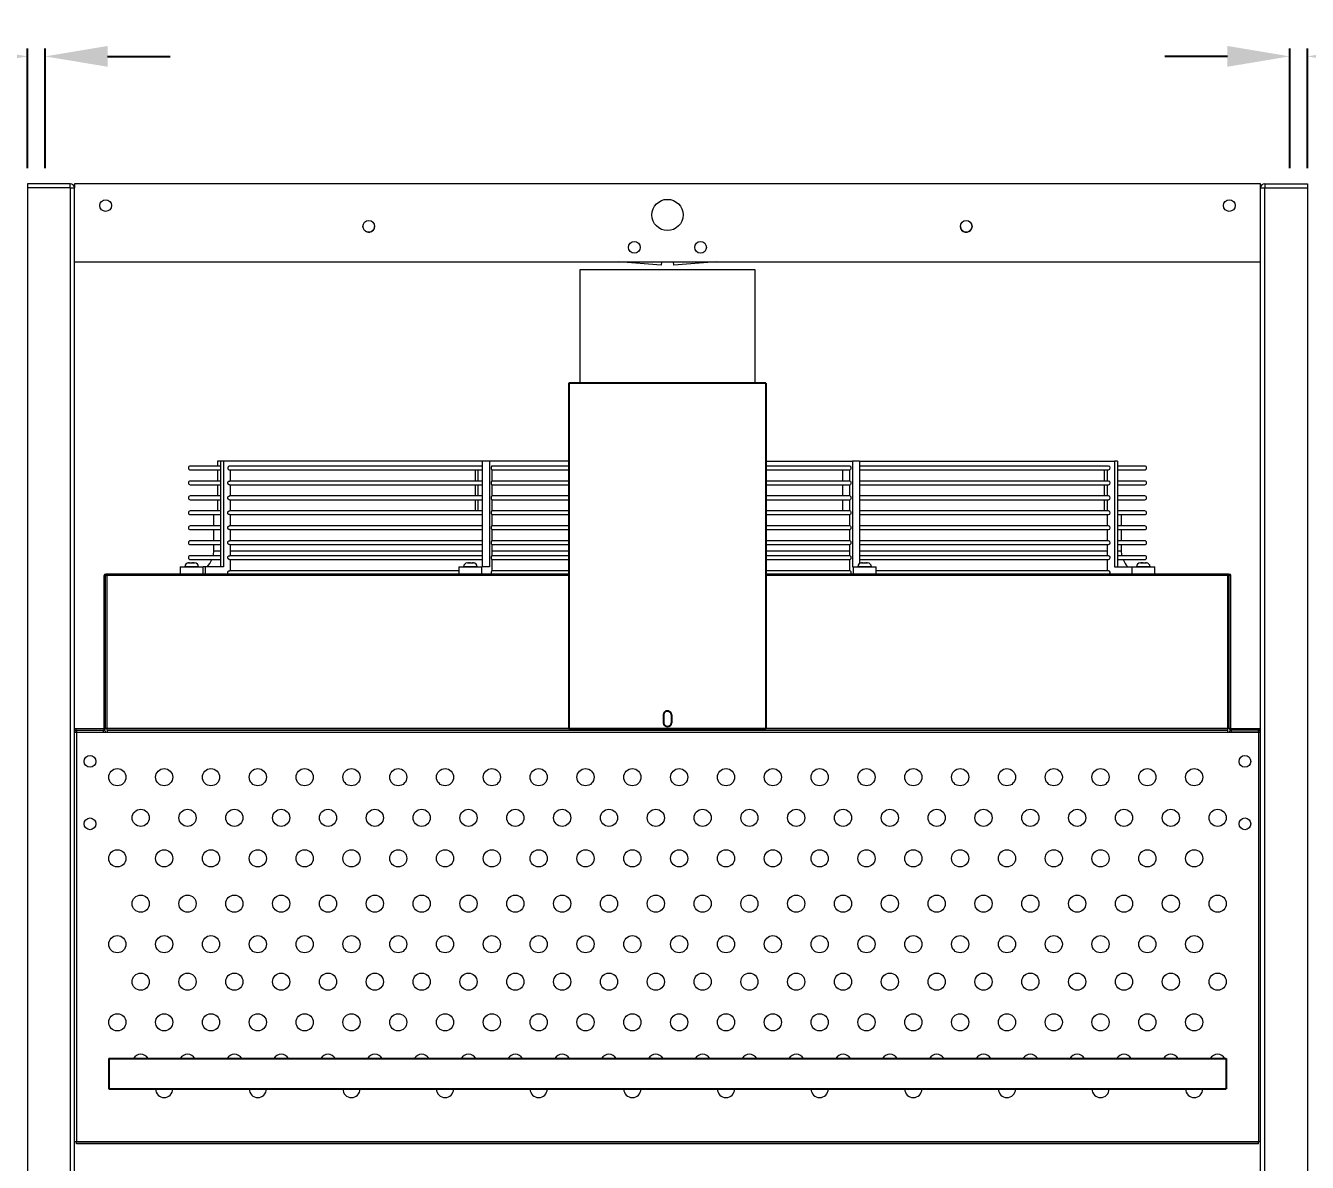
# Model space of a CAD drawing. Extents: x 6 to 271, y -23 to 146.
# Drawn here: x 45.02 to 86.09, y 55.48 to 91.89 of the extents above; entities that cross this region are included whole.
import ezdxf

# ---------------------------------------------------------------- set-up
doc = ezdxf.new("R2010")
doc.units = 0
doc.header["$MEASUREMENT"] = 0
doc.layers.get('0').update_dxf_attribs({"linetype": 'CONTINUOUS'})
doc.layers.get('Defpoints').update_dxf_attribs({"linetype": 'CONTINUOUS'})
doc.dimstyles.get("Standard").update_dxf_attribs({"dimtxt": 1.5, "dimasz": 2, "dimexe": 0.25, "dimexo": 0.5, "dimgap": 0.75, "dimtad": 0, "dimtih": 1, "dimtoh": 1, "dimdec": 4, "dimzin": 0, "dimdsep": 46, "dimlunit": 5, "dimtxsty": 'STANDARD', "dimcen": 0.125, "dimclrd": 1, "dimclre": 1, "dimclrt": 1, "dimadec": 0, "dimazin": 0, "dimtfac": 1, "dimtdec": 4, "dimtofl": 0, "dimtmove": 0, "dimatfit": 3, "dimfxl": 1, "dimfrac": 2, "dimtolj": 1, "dimtzin": 0, "dimarcsym": 0})

# ---------------------------------------------------------------- blocks, each defined once
blk = doc.blocks.new('099front')
at = {"color": 0, "ltscale": 7}
for p, q in [((59.351, 106.851), (53.039, 106.851)), ((53.039, 106.851), (53.039, 95.789)), ((59.351, 106.851), (59.351, 95.789)), ((56.07, 96.226), (56.07, 95.976)), ((56.32, 96.226), (56.32, 95.976)), ((53.039, 95.789), (59.351, 95.789))]:
    blk.add_line(p, q, dxfattribs=at)
for centre, start, end in [((56.195, 96.226), 0, 180), ((56.195, 95.976), 180, 0)]:
    blk.add_arc(centre, 0.125, start, end, dxfattribs=at)
blk = doc.blocks.new('*D24')
at = {"color": 7, "lineweight": -2}
for p, q in [((43.087, 90.903), (41.087, 90.903)), ((45.087, 87.325), (45.087, 91.153)), ((45.65, 87.325), (45.65, 91.153)), ((47.65, 90.903), (49.65, 90.903))]:
    blk.add_line(p, q, dxfattribs=at)
at = {"color": 7}
for points in [[(43.087, 91.237), (43.087, 90.57), (45.087, 90.903)], [(47.65, 91.237), (47.65, 90.57), (45.65, 90.903)]]:
    blk.add_solid(points, dxfattribs=at)
at = {"layer": 'Defpoints', "color": 0}
for p in [(45.087, 90.903), (45.087, 86.825), (45.65, 86.825)]:
    blk.add_point(p, dxfattribs=at)
at = {"color": 7, "insert": (37.337, 90.903), "char_height": 1.5, "attachment_point": 5}
blk.add_mtext('\\A1;9/16"', dxfattribs=at)
blk = doc.blocks.new('*D25')
at = {"color": 7, "lineweight": -2}
for p, q in [((83.525, 90.903), (81.525, 90.903)), ((85.525, 87.325), (85.525, 91.153)), ((86.087, 87.325), (86.087, 91.153)), ((88.087, 90.903), (90.087, 90.903))]:
    blk.add_line(p, q, dxfattribs=at)
at = {"color": 7}
for points in [[(83.525, 91.237), (83.525, 90.57), (85.525, 90.903)], [(88.087, 91.237), (88.087, 90.57), (86.087, 90.903)]]:
    blk.add_solid(points, dxfattribs=at)
at = {"layer": 'Defpoints', "color": 0}
for p in [(85.525, 90.903), (85.525, 86.825), (86.087, 86.825)]:
    blk.add_point(p, dxfattribs=at)
at = {"color": 7, "insert": (93.837, 90.903), "char_height": 1.5, "attachment_point": 5}
blk.add_mtext('\\A1;9/16"', dxfattribs=at)

msp = doc.modelspace()

# ---------------------------------------------------------------- linework, layer by layer
at = {"color": 0, "linetype": 'Continuous', "lineweight": 15}
for p, q in [((45.08746, 86.82463), (45.08746, 86.69013)), ((46.45195, 86.82463), (45.08746, 86.82463)), ((46.45195, 86.69013), (45.08746, 86.69013)), ((45.08746, 86.68913), (45.08746, 49.02263)), ((46.45195, 86.68913), (45.08746, 86.68913)), ((46.45195, 86.69013), (46.45195, 86.82463)), ((46.45195, 86.68913), (46.58745, 86.68913)), ((46.45195, 86.68913), (46.45195, 52.32925)), ((84.58745, 86.82463), (46.58745, 86.82463)), ((46.58745, 86.82463), (46.58745, 86.68913)), ((46.58745, 52.19378), (46.58745, 86.68913)), ((84.58745, 86.68913), (84.58745, 86.82463)), ((84.58745, 52.19378), (84.58745, 86.68913)), ((84.58745, 86.68913), (84.72295, 86.68913)), ((84.72295, 86.82463), (84.72295, 86.69013)), ((84.72295, 86.82463), (86.08745, 86.82463)), ((84.72295, 86.69013), (86.08745, 86.69013)), ((84.72295, 86.68913), (86.08745, 86.68913)), ((84.72295, 52.32925), (84.72295, 86.68913)), ((86.08745, 86.82463), (86.08745, 86.69013)), ((86.08745, 86.68913), (86.08745, 49.02263)), ((46.58745, 84.32463), (84.58745, 84.32463)), ((65.38406, 84.21779), (64.03071, 84.32463)), ((65.3925, 84.32463), (65.38406, 84.21779)), ((65.79085, 84.21779), (65.78241, 84.32463)), ((67.1442, 84.32463), (65.79085, 84.21779)), ((68.39995, 84.06813), (62.77495, 84.06813)), ((51.26732, 77.78225), (50.29734, 77.78225)), ((50.29734, 77.66225), (51.26732, 77.66225)), ((51.17395, 77.93713), (51.17395, 77.78225)), ((51.26732, 77.93713), (51.17395, 77.93713)), ((51.17395, 77.66225), (51.17395, 77.30358)), ((51.3607, 77.93713), (51.26732, 77.93713)), ((51.26732, 77.93713), (51.26732, 74.55613)), ((51.3607, 77.93713), (51.3607, 74.55613)), ((59.65586, 77.93713), (51.3607, 77.93713)), ((51.55641, 77.66225), (59.65586, 77.66225)), ((59.65586, 77.78225), (51.55645, 77.78225)), ((51.58612, 77.30358), (51.58612, 77.66225)), ((59.43043, 77.66225), (59.43043, 77.30358)), ((59.52381, 77.30358), (59.52381, 77.66225)), ((59.88129, 77.93713), (59.65586, 77.93713)), ((59.65586, 77.93713), (59.65586, 74.55613)), ((59.88129, 77.93713), (59.88129, 74.55613)), ((62.4312, 77.93713), (59.88129, 77.93713)), ((59.96235, 77.66225), (62.4312, 77.66225)), ((62.4312, 77.78225), (59.96243, 77.78225)), ((59.97466, 77.30358), (59.97466, 77.66225)), ((68.7437, 77.93713), (71.51905, 77.93713)), ((71.43873, 77.78225), (68.7437, 77.78225)), ((68.7437, 77.66225), (71.43873, 77.66225)), ((71.20025, 77.30358), (71.20025, 77.66225)), ((71.42567, 77.30358), (71.42567, 77.66225)), ((71.51905, 77.93713), (71.51905, 74.55613)), ((71.74447, 77.93713), (71.51905, 77.93713)), ((71.74447, 77.93713), (71.74447, 74.66423)), ((71.74447, 77.93713), (79.90759, 77.93713)), ((79.71368, 77.78225), (71.74447, 77.78225)), ((71.74447, 77.66225), (79.71368, 77.66225)), ((79.58879, 77.30358), (79.58879, 77.66225)), ((79.68216, 77.30358), (79.68216, 77.66225)), ((79.90759, 77.93713), (79.90759, 74.55613)), ((80.00096, 77.93713), (79.90759, 77.93713)), ((80.00096, 77.93713), (80.00096, 74.55613)), ((80.87757, 77.78225), (80.00096, 77.78225)), ((80.00096, 77.66225), (80.87757, 77.66225)), ((51.26732, 77.30358), (50.29734, 77.30358)), ((59.65586, 77.30358), (51.55645, 77.30358)), ((62.4312, 77.30358), (59.96243, 77.30358)), ((71.43873, 77.30358), (68.7437, 77.30358)), ((79.71368, 77.30358), (71.74447, 77.30358)), ((80.87757, 77.30358), (80.00096, 77.30358)), ((50.29734, 77.18358), (51.26732, 77.18358)), ((51.26732, 76.82492), (50.29734, 76.82492)), ((51.17395, 77.18358), (51.17395, 76.82492)), ((51.55641, 77.18358), (59.65586, 77.18358)), ((59.65586, 76.82492), (51.55645, 76.82492)), ((51.58612, 76.82492), (51.58612, 77.18358)), ((59.43043, 77.18358), (59.43043, 76.82492)), ((59.52381, 76.82492), (59.52381, 77.18358)), ((59.96235, 77.18358), (62.4312, 77.18358)), ((62.4312, 76.82492), (59.96243, 76.82492)), ((59.97466, 76.82492), (59.97466, 77.18358)), ((68.7437, 77.18358), (71.43873, 77.18358)), ((71.43873, 76.82492), (68.7437, 76.82492)), ((71.20025, 76.82492), (71.20025, 77.18358)), ((71.42567, 76.82492), (71.42567, 77.18358)), ((71.74447, 77.18358), (79.71368, 77.18358)), ((79.71368, 76.82492), (71.74447, 76.82492)), ((79.58879, 76.82492), (79.58879, 77.18358)), ((79.68216, 76.82492), (79.68216, 77.18358)), ((80.00096, 77.18358), (80.87757, 77.18358)), ((80.87757, 76.82492), (80.00096, 76.82492)), ((50.29734, 76.70492), (51.26732, 76.70492)), ((51.17395, 76.70492), (51.17395, 76.34625)), ((51.55641, 76.70492), (59.65586, 76.70492)), ((51.58612, 76.34625), (51.58612, 76.70492)), ((59.43043, 76.70492), (59.43043, 76.34625)), ((59.52381, 76.34625), (59.52381, 76.70492)), ((59.96235, 76.70492), (62.4312, 76.70492)), ((59.97466, 76.34625), (59.97466, 76.70492)), ((68.7437, 76.70492), (71.43873, 76.70492)), ((71.20025, 76.34625), (71.20025, 76.70492)), ((71.42567, 76.34625), (71.42567, 76.70492)), ((71.74447, 76.70492), (79.71368, 76.70492)), ((79.58879, 76.34625), (79.58879, 76.70492)), ((79.68216, 76.34625), (79.68216, 76.70492)), ((80.00096, 76.70492), (80.87757, 76.70492)), ((51.26732, 76.34625), (50.29734, 76.34625)), ((50.29734, 76.22625), (51.26732, 76.22625)), ((51.55641, 76.22625), (59.65586, 76.22625)), ((59.65586, 76.34625), (51.55645, 76.34625)), ((51.58612, 75.86759), (51.58612, 76.22625)), ((59.96235, 76.22625), (62.4312, 76.22625)), ((62.4312, 76.34625), (59.96243, 76.34625)), ((59.97466, 75.86759), (59.97466, 76.22625)), ((71.43873, 76.34625), (68.7437, 76.34625)), ((68.7437, 76.22625), (71.43873, 76.22625)), ((71.42567, 75.86759), (71.42567, 76.22625)), ((79.71368, 76.34625), (71.74447, 76.34625)), ((71.74447, 76.22625), (79.71368, 76.22625)), ((79.68216, 75.86759), (79.68216, 76.22625)), ((80.87757, 76.34625), (80.00096, 76.34625)), ((80.00096, 76.22625), (80.87757, 76.22625)), ((51.26732, 75.86759), (50.29734, 75.86759)), ((50.29734, 75.74759), (51.26732, 75.74759)), ((51.55641, 75.74759), (59.65586, 75.74759)), ((59.65586, 75.86759), (51.55645, 75.86759)), ((51.58612, 75.38892), (51.58612, 75.74759)), ((59.96235, 75.74759), (62.4312, 75.74759)), ((62.4312, 75.86759), (59.96243, 75.86759)), ((59.97466, 75.38892), (59.97466, 75.74759)), ((71.43873, 75.86759), (68.7437, 75.86759)), ((68.7437, 75.74759), (71.43873, 75.74759)), ((71.42567, 75.38892), (71.42567, 75.74759)), ((79.71368, 75.86759), (71.74447, 75.86759)), ((71.74447, 75.74759), (79.71368, 75.74759)), ((79.68216, 75.38892), (79.68216, 75.74759)), ((80.87757, 75.86759), (80.00096, 75.86759)), ((80.00096, 75.74759), (80.87757, 75.74759)), ((51.26732, 75.38892), (50.29734, 75.38892)), ((50.29734, 75.26892), (51.26732, 75.26892)), ((51.55641, 75.26892), (59.65586, 75.26892)), ((59.65586, 75.38892), (51.55645, 75.38892)), ((51.58612, 74.91025), (51.58612, 75.26892)), ((59.96235, 75.26892), (62.4312, 75.26892)), ((62.4312, 75.38892), (59.96243, 75.38892)), ((59.97466, 74.91025), (59.97466, 75.26892)), ((71.43873, 75.38892), (68.7437, 75.38892)), ((68.7437, 75.26892), (71.43873, 75.26892)), ((71.42567, 74.91025), (71.42567, 75.26892)), ((79.71368, 75.38892), (71.74447, 75.38892)), ((71.74447, 75.26892), (79.71368, 75.26892)), ((79.68216, 74.91025), (79.68216, 75.26892)), ((80.87757, 75.38892), (80.00096, 75.38892)), ((80.00096, 75.26892), (80.87757, 75.26892)), ((51.26732, 74.91025), (50.29734, 74.91025)), ((50.29734, 74.79025), (51.26732, 74.79025)), ((51.26732, 75.06213), (51.03965, 75.06213)), ((51.55641, 74.79025), (59.65586, 74.79025)), ((59.65586, 74.91025), (51.55645, 74.91025)), ((59.65586, 75.06213), (51.58612, 75.06213)), ((51.58612, 74.43159), (51.58612, 74.79025)), ((59.96235, 74.79025), (62.4312, 74.79025)), ((62.4312, 74.91025), (59.96243, 74.91025)), ((62.4312, 75.06213), (59.97466, 75.06213)), ((59.97466, 74.43159), (59.97466, 74.79025)), ((71.42567, 75.06213), (68.7437, 75.06213)), ((71.43873, 74.91025), (68.7437, 74.91025)), ((68.7437, 74.79025), (71.43873, 74.79025)), ((71.42567, 74.43159), (71.42567, 74.79025)), ((79.68216, 75.06213), (71.74447, 75.06213)), ((79.71368, 74.91025), (71.74447, 74.91025)), ((71.74447, 74.79025), (79.71368, 74.79025)), ((79.68216, 74.43159), (79.68216, 74.79025)), ((80.13525, 75.06213), (80.00096, 75.06213)), ((80.87757, 74.91025), (80.00096, 74.91025)), ((80.00096, 74.79025), (80.87757, 74.79025)), ((47.58845, 74.32463), (47.58845, 74.27463)), ((47.58845, 74.32463), (47.63845, 74.32463)), ((62.4312, 74.32463), (47.63845, 74.32463)), ((47.63845, 74.27363), (47.63845, 74.32463)), ((49.97444, 74.55613), (50.48465, 74.55613)), ((50.14134, 74.55713), (50.12469, 74.55713)), ((50.56219, 74.55713), (50.14134, 74.55713)), ((50.24869, 74.68113), (50.24884, 74.68113)), ((50.25157, 74.68113), (50.24884, 74.68113)), ((50.25157, 74.68113), (50.26208, 74.68113)), ((50.27276, 74.68113), (50.26208, 74.68113)), ((50.27276, 74.68113), (50.3488, 74.68113)), ((50.36035, 74.68113), (50.3488, 74.68113)), ((50.36663, 74.68113), (50.36035, 74.68113)), ((50.36663, 74.68113), (50.392, 74.68113)), ((50.40654, 74.68113), (50.392, 74.68113)), ((50.40654, 74.68113), (50.43819, 74.68113)), ((50.48465, 74.55613), (50.71244, 74.55613)), ((50.77773, 74.55613), (50.71244, 74.55613)), ((50.77773, 74.55613), (50.77773, 74.32463)), ((51.3607, 74.55613), (50.77773, 74.55613)), ((58.90418, 74.43159), (51.55645, 74.43159)), ((58.90418, 74.55613), (59.41439, 74.55613)), ((59.18947, 74.55713), (59.05443, 74.55713)), ((59.17843, 74.68113), (59.21008, 74.68113)), ((59.49193, 74.55713), (59.18947, 74.55713)), ((59.22462, 74.68113), (59.21008, 74.68113)), ((59.22462, 74.68113), (59.24999, 74.68113)), ((59.25627, 74.68113), (59.24999, 74.68113)), ((59.26782, 74.68113), (59.25627, 74.68113)), ((59.26782, 74.68113), (59.34386, 74.68113)), ((59.35454, 74.68113), (59.34386, 74.68113)), ((59.35454, 74.68113), (59.36505, 74.68113)), ((59.36778, 74.68113), (59.36505, 74.68113)), ((59.36778, 74.68113), (59.36793, 74.68113)), ((59.41439, 74.55613), (59.64218, 74.55613)), ((59.88129, 74.55613), (59.64218, 74.55613)), ((62.4312, 74.43159), (59.96243, 74.43159)), ((71.43873, 74.43159), (68.7437, 74.43159)), ((83.53645, 74.32463), (68.7437, 74.32463)), ((71.51905, 74.55613), (71.53273, 74.55613)), ((71.53273, 74.55613), (72.04294, 74.55613)), ((71.98544, 74.55713), (71.68298, 74.55713)), ((71.80698, 74.68113), (71.80713, 74.68113)), ((71.80986, 74.68113), (71.80713, 74.68113)), ((71.80986, 74.68113), (71.82037, 74.68113)), ((71.83105, 74.68113), (71.82037, 74.68113)), ((71.83105, 74.68113), (71.90709, 74.68113)), ((71.91864, 74.68113), (71.90709, 74.68113)), ((71.92492, 74.68113), (71.91864, 74.68113)), ((71.92492, 74.68113), (71.95029, 74.68113)), ((71.96483, 74.68113), (71.95029, 74.68113)), ((71.96483, 74.68113), (71.99648, 74.68113)), ((72.12048, 74.55713), (71.98544, 74.55713)), ((72.04294, 74.55613), (72.27073, 74.55613)), ((79.71368, 74.43159), (72.27073, 74.43159)), ((79.90759, 74.55613), (80.46247, 74.55613)), ((80.46247, 74.55613), (80.97268, 74.55613)), ((81.03356, 74.55713), (80.61272, 74.55713)), ((80.73672, 74.68113), (80.76837, 74.68113)), ((80.78291, 74.68113), (80.76837, 74.68113)), ((80.78291, 74.68113), (80.80827, 74.68113)), ((80.81455, 74.68113), (80.80827, 74.68113)), ((80.82611, 74.68113), (80.81455, 74.68113)), ((80.82611, 74.68113), (80.90215, 74.68113)), ((80.91283, 74.68113), (80.90215, 74.68113)), ((80.91283, 74.68113), (80.92333, 74.68113)), ((80.92607, 74.68113), (80.92333, 74.68113)), ((80.92607, 74.68113), (80.92622, 74.68113)), ((80.97268, 74.55613), (81.20047, 74.55613)), ((81.05022, 74.55713), (81.03356, 74.55713)), ((83.53645, 74.32463), (83.58645, 74.32463)), ((83.53645, 74.27363), (83.53645, 74.32463)), ((83.58645, 74.27463), (83.58645, 74.32463)), ((47.58745, 74.27363), (47.53745, 74.27363)), ((47.53745, 69.37563), (47.53745, 74.27363)), ((47.58745, 69.37563), (47.58745, 74.27363)), ((47.63745, 74.27363), (47.58745, 74.27363)), ((62.4312, 74.27363), (47.63845, 74.27363)), ((47.63845, 69.37563), (47.63845, 74.27363)), ((83.53645, 74.27363), (68.7437, 74.27363)), ((83.53645, 69.37563), (83.53645, 74.27363)), ((83.53745, 74.27363), (83.58745, 74.27363)), ((83.63745, 74.27363), (83.58745, 74.27363)), ((83.58745, 69.37563), (83.58745, 74.27363)), ((83.63745, 69.37563), (83.63745, 74.27363)), ((46.58745, 69.37463), (47.53645, 69.37463)), ((46.58745, 69.32463), (46.65095, 69.32463)), ((46.58745, 69.26113), (46.65145, 69.26113)), ((46.65045, 69.26063), (46.58745, 69.26063)), ((46.65045, 69.26063), (46.65045, 56.13863)), ((46.65045, 69.26063), (46.65145, 69.26063)), ((46.65095, 69.32463), (46.65095, 69.26213)), ((46.65095, 69.32463), (47.52395, 69.32463)), ((46.65095, 69.26213), (47.52395, 69.26213)), ((46.65145, 69.26063), (46.65145, 69.26163)), ((46.65145, 69.26163), (47.64995, 69.26163)), ((46.65145, 69.26063), (46.65145, 56.13863)), ((46.65145, 69.26063), (84.52345, 69.26063)), ((47.52395, 69.32463), (47.53645, 69.32463)), ((47.52395, 69.26213), (47.52395, 69.32463)), ((47.53645, 69.37463), (47.53645, 69.32463)), ((47.53745, 69.37563), (47.58745, 69.37563)), ((47.63845, 69.37563), (47.58745, 69.37563)), ((47.63845, 69.37563), (47.63845, 69.37463)), ((83.53645, 69.37563), (47.63845, 69.37563)), ((47.63845, 69.37463), (83.53645, 69.37463)), ((47.63845, 69.32463), (47.63845, 69.37463)), ((47.63845, 69.32463), (47.64995, 69.32463)), ((47.64995, 69.26163), (47.64995, 69.32463)), ((47.64995, 69.32463), (83.52495, 69.32463)), ((83.52495, 69.32463), (83.53645, 69.32463)), ((83.52495, 69.32463), (83.52495, 69.26163)), ((83.52495, 69.26163), (84.52345, 69.26163)), ((83.53645, 69.37463), (83.53645, 69.37563)), ((83.58745, 69.37563), (83.53645, 69.37563)), ((83.53645, 69.32463), (83.53645, 69.37463)), ((83.63745, 69.37563), (83.58745, 69.37563)), ((83.63845, 69.37463), (83.63845, 69.32463)), ((83.63845, 69.37463), (84.58745, 69.37463)), ((83.63845, 69.32463), (83.65095, 69.32463)), ((83.65095, 69.32463), (83.65095, 69.26213)), ((84.52395, 69.32463), (83.65095, 69.32463)), ((84.52395, 69.26213), (83.65095, 69.26213)), ((84.52345, 69.26163), (84.52345, 69.26063)), ((84.52345, 69.26113), (84.58745, 69.26113)), ((84.52345, 69.26063), (84.52345, 56.13863)), ((84.52345, 69.26063), (84.52445, 69.26063)), ((84.52395, 69.32463), (84.58745, 69.32463)), ((84.52395, 69.26213), (84.52395, 69.32463)), ((84.58745, 69.26063), (84.52445, 69.26063)), ((84.52445, 69.26063), (84.52445, 56.13863)), ((46.65045, 56.13863), (46.58745, 56.13863)), ((46.65045, 56.13863), (46.65145, 56.13863)), ((46.65145, 56.13863), (84.52345, 56.13863)), ((46.65145, 56.13863), (46.65145, 56.13763)), ((84.52345, 56.13763), (46.65145, 56.13763)), ((46.65145, 56.07463), (46.65145, 56.13763)), ((84.52345, 56.07463), (46.65145, 56.07463)), ((84.52345, 56.13763), (84.52345, 56.13863)), ((84.52345, 56.13863), (84.52445, 56.13863)), ((84.52345, 56.07463), (84.52345, 56.13763)), ((84.58745, 56.13863), (84.52445, 56.13863))]:
    msp.add_line(p, q, dxfattribs=at)
at = {"color": 0}
for p, q in [((47.68745, 58.81256), (83.48745, 58.81256)), ((47.68745, 58.81256), (47.68745, 57.83313)), ((83.48745, 58.81256), (83.48745, 57.83313)), ((47.68745, 57.83313), (83.48745, 57.83313))]:
    msp.add_line(p, q, dxfattribs=at)
at = {"color": 0, "linetype": 'Continuous', "lineweight": 15, "flags": 128}
for points in [[(71.43873, 77.78225), (71.43879, 77.78225), (71.44806, 77.77707), (71.45574, 77.76254), (71.46052, 77.74114), (71.46158, 77.71652), (71.45875, 77.69287), (71.4525, 77.67424), (71.4439, 77.66379), (71.43873, 77.66225)], [(71.43873, 77.30358), (71.44298, 77.30254), (71.45135, 77.29371), (71.45776, 77.27713), (71.46124, 77.25537), (71.46124, 77.23179), (71.45776, 77.21004), (71.45135, 77.19346), (71.44298, 77.18462), (71.43873, 77.18358)], [(71.43873, 76.82492), (71.44298, 76.82388), (71.45135, 76.81504), (71.45776, 76.79847), (71.46124, 76.77671), (71.46124, 76.75313), (71.45776, 76.73137), (71.45135, 76.71479), (71.44298, 76.70596), (71.43873, 76.70492)], [(71.43873, 76.34625), (71.44298, 76.34521), (71.45135, 76.33638), (71.45776, 76.3198), (71.46124, 76.29804), (71.46124, 76.27446), (71.45776, 76.2527), (71.45135, 76.23613), (71.44298, 76.22729), (71.43873, 76.22625)], [(71.43873, 75.86759), (71.44298, 75.86655), (71.45135, 75.85771), (71.45776, 75.84113), (71.46124, 75.81938), (71.46124, 75.7958), (71.45776, 75.77404), (71.45135, 75.75746), (71.44298, 75.74862), (71.43873, 75.74759)], [(71.43873, 75.38892), (71.44298, 75.38788), (71.45135, 75.37905), (71.45776, 75.36247), (71.46124, 75.34071), (71.46124, 75.31713), (71.45776, 75.29537), (71.45135, 75.27879), (71.44298, 75.26996), (71.43873, 75.26892)], [(51.03965, 75.06213), (51.03202, 74.9554), (51.02412, 74.91025)], [(71.43873, 74.91025), (71.44298, 74.90922), (71.45135, 74.90038), (71.45776, 74.8838), (71.46124, 74.86204), (71.46124, 74.83846), (71.45776, 74.81671), (71.45135, 74.80013), (71.44298, 74.79129), (71.43873, 74.79025)], [(80.15079, 74.91025), (80.14289, 74.9554), (80.13525, 75.06213)], [(71.43873, 74.43159), (71.44324, 74.43042), (71.45168, 74.42114), (71.45805, 74.40399), (71.46136, 74.38169), (71.46107, 74.35779), (71.45724, 74.33608), (71.45302, 74.32463)]]:
    msp.add_lwpolyline(points, dxfattribs=at)
at = {"color": 0, "linetype": 'Continuous', "lineweight": 15}
for centre, radius in [((47.58745, 86.12434), 0.1875), ((65.58745, 85.82463), 0.5), ((83.58745, 86.12434), 0.1875), ((56.01755, 85.45881), 0.1875), ((75.15736, 85.45881), 0.1875), ((64.52634, 84.78706), 0.1875), ((66.64857, 84.78706), 0.1875), ((47.08745, 68.32463), 0.1875), ((84.08745, 68.32463), 0.1875), ((47.96245, 67.81713), 0.275), ((49.46245, 67.81713), 0.275), ((50.96245, 67.81713), 0.275), ((52.46245, 67.81713), 0.275), ((53.96245, 67.81713), 0.275), ((55.46245, 67.81713), 0.275), ((56.96245, 67.81713), 0.275), ((58.46245, 67.81713), 0.275), ((59.96245, 67.81713), 0.275), ((61.46245, 67.81713), 0.275), ((62.96245, 67.81713), 0.275), ((64.46245, 67.81713), 0.275), ((65.96245, 67.81713), 0.275), ((67.46245, 67.81713), 0.275), ((68.96245, 67.81713), 0.275), ((70.46245, 67.81713), 0.275), ((71.96245, 67.81713), 0.275), ((73.46245, 67.81713), 0.275), ((74.96245, 67.81713), 0.275), ((76.46245, 67.81713), 0.275), ((77.96245, 67.81713), 0.275), ((79.46245, 67.81713), 0.275), ((80.96245, 67.81713), 0.275), ((82.46245, 67.81713), 0.275), ((48.71245, 66.51813), 0.275), ((50.21245, 66.51813), 0.275), ((51.71245, 66.51813), 0.275), ((53.21245, 66.51813), 0.275), ((54.71245, 66.51813), 0.275), ((56.21245, 66.51813), 0.275), ((57.71245, 66.51813), 0.275), ((59.21245, 66.51813), 0.275), ((60.71245, 66.51813), 0.275), ((62.21245, 66.51813), 0.275), ((63.71245, 66.51813), 0.275), ((65.21245, 66.51813), 0.275), ((66.71245, 66.51813), 0.275), ((68.21245, 66.51813), 0.275), ((69.71245, 66.51813), 0.275), ((71.21245, 66.51813), 0.275), ((72.71245, 66.51813), 0.275), ((74.21245, 66.51813), 0.275), ((75.71245, 66.51813), 0.275), ((77.21245, 66.51813), 0.275), ((78.71245, 66.51813), 0.275), ((80.21245, 66.51813), 0.275), ((81.71245, 66.51813), 0.275), ((83.21245, 66.51813), 0.275), ((47.08745, 66.32463), 0.1875), ((84.08745, 66.32463), 0.1875), ((47.96245, 65.21913), 0.275), ((49.46245, 65.21913), 0.275), ((50.96245, 65.21913), 0.275), ((52.46245, 65.21913), 0.275), ((53.96245, 65.21913), 0.275), ((55.46245, 65.21913), 0.275), ((56.96245, 65.21913), 0.275), ((58.46245, 65.21913), 0.275), ((59.96245, 65.21913), 0.275), ((61.46245, 65.21913), 0.275), ((62.96245, 65.21913), 0.275), ((64.46245, 65.21913), 0.275), ((65.96245, 65.21913), 0.275), ((67.46245, 65.21913), 0.275), ((68.96245, 65.21913), 0.275), ((70.46245, 65.21913), 0.275), ((71.96245, 65.21913), 0.275), ((73.46245, 65.21913), 0.275), ((74.96245, 65.21913), 0.275), ((76.46245, 65.21913), 0.275), ((77.96245, 65.21913), 0.275), ((79.46245, 65.21913), 0.275), ((80.96245, 65.21913), 0.275), ((82.46245, 65.21913), 0.275), ((48.71245, 63.76813), 0.275), ((50.21245, 63.76813), 0.275), ((51.71245, 63.76813), 0.275), ((53.21245, 63.76813), 0.275), ((54.71245, 63.76813), 0.275), ((56.21245, 63.76813), 0.275), ((57.71245, 63.76813), 0.275), ((59.21245, 63.76813), 0.275), ((60.71245, 63.76813), 0.275), ((62.21245, 63.76813), 0.275), ((63.71245, 63.76813), 0.275), ((65.21245, 63.76813), 0.275), ((66.71245, 63.76813), 0.275), ((68.21245, 63.76813), 0.275), ((69.71245, 63.76813), 0.275), ((71.21245, 63.76813), 0.275), ((72.71245, 63.76813), 0.275), ((74.21245, 63.76813), 0.275), ((75.71245, 63.76813), 0.275), ((77.21245, 63.76813), 0.275), ((78.71245, 63.76813), 0.275), ((80.21245, 63.76813), 0.275), ((81.71245, 63.76813), 0.275), ((83.21245, 63.76813), 0.275), ((47.96245, 62.46913), 0.275), ((49.46245, 62.46913), 0.275), ((50.96245, 62.46913), 0.275), ((52.46245, 62.46913), 0.275), ((53.96245, 62.46913), 0.275), ((55.46245, 62.46913), 0.275), ((56.96245, 62.46913), 0.275), ((58.46245, 62.46913), 0.275), ((59.96245, 62.46913), 0.275), ((61.46245, 62.46913), 0.275), ((62.96245, 62.46913), 0.275), ((64.46245, 62.46913), 0.275), ((65.96245, 62.46913), 0.275), ((67.46245, 62.46913), 0.275), ((68.96245, 62.46913), 0.275), ((70.46245, 62.46913), 0.275), ((71.96245, 62.46913), 0.275), ((73.46245, 62.46913), 0.275), ((74.96245, 62.46913), 0.275), ((76.46245, 62.46913), 0.275), ((77.96245, 62.46913), 0.275), ((79.46245, 62.46913), 0.275), ((80.96245, 62.46913), 0.275), ((82.46245, 62.46913), 0.275), ((48.71245, 61.26813), 0.275), ((50.21245, 61.26813), 0.275), ((51.71245, 61.26813), 0.275), ((53.21245, 61.26813), 0.275), ((54.71245, 61.26813), 0.275), ((56.21245, 61.26813), 0.275), ((57.71245, 61.26813), 0.275), ((59.21245, 61.26813), 0.275), ((60.71245, 61.26813), 0.275), ((62.21245, 61.26813), 0.275), ((63.71245, 61.26813), 0.275), ((65.21245, 61.26813), 0.275), ((66.71245, 61.26813), 0.275), ((68.21245, 61.26813), 0.275), ((69.71245, 61.26813), 0.275), ((71.21245, 61.26813), 0.275), ((72.71245, 61.26813), 0.275), ((74.21245, 61.26813), 0.275), ((75.71245, 61.26813), 0.275), ((77.21245, 61.26813), 0.275), ((78.71245, 61.26813), 0.275), ((80.21245, 61.26813), 0.275), ((81.71245, 61.26813), 0.275), ((83.21245, 61.26813), 0.275), ((47.96245, 59.96913), 0.275), ((49.46245, 59.96913), 0.275), ((50.96245, 59.96913), 0.275), ((52.46245, 59.96913), 0.275), ((53.96245, 59.96913), 0.275), ((55.46245, 59.96913), 0.275), ((56.96245, 59.96913), 0.275), ((58.46245, 59.96913), 0.275), ((59.96245, 59.96913), 0.275), ((61.46245, 59.96913), 0.275), ((62.96245, 59.96913), 0.275), ((64.46245, 59.96913), 0.275), ((65.96245, 59.96913), 0.275), ((67.46245, 59.96913), 0.275), ((68.96245, 59.96913), 0.275), ((70.46245, 59.96913), 0.275), ((71.96245, 59.96913), 0.275), ((73.46245, 59.96913), 0.275), ((74.96245, 59.96913), 0.275), ((76.46245, 59.96913), 0.275), ((77.96245, 59.96913), 0.275), ((79.46245, 59.96913), 0.275), ((80.96245, 59.96913), 0.275), ((82.46245, 59.96913), 0.275)]:
    msp.add_circle(centre, radius, dxfattribs=at)
for centre, radius, start, end in [((46.45195, 86.68913), 0.1355, 0, 90), ((46.45195, 86.68913), 0.001, 0, 90), ((84.72295, 86.68913), 0.1355, 90, 180), ((84.72295, 86.68913), 0.001, 90, 180), ((56.01755, 85.45897), 0.1875, 235.249307, 0), ((75.15736, 85.45897), 0.1875, 180, 55.394582), ((50.29734, 77.72225), 0.06, 90, 270), ((79.71051, 77.72225), 0.06008, 273.026347, 86.973653), ((80.87757, 77.72225), 0.06, 270, 90), ((50.29734, 77.24358), 0.06, 90, 270), ((79.71038, 77.24358), 0.06009, 273.143976, 86.856024), ((80.87757, 77.24358), 0.06, 270, 90), ((50.29734, 76.76492), 0.06, 90, 270), ((79.71038, 76.76492), 0.06009, 273.144589, 86.855411), ((80.87757, 76.76492), 0.06, 270, 90), ((50.29734, 76.28625), 0.06, 90, 270), ((79.71038, 76.28625), 0.06009, 273.143027, 86.856973), ((80.87757, 76.28625), 0.06, 270, 90), ((50.29734, 75.80759), 0.06, 90, 270), ((79.71038, 75.80759), 0.06009, 273.144589, 86.855411), ((80.87757, 75.80759), 0.06, 270, 90), ((50.29734, 75.32892), 0.06, 90, 270), ((79.71038, 75.32892), 0.06009, 273.143027, 86.856973), ((80.87757, 75.32892), 0.06, 270, 90), ((50.29734, 74.85025), 0.06, 90, 270), ((50.28965, 75.06213), 0.75, 317.57173, 338.745888), ((79.71038, 74.85025), 0.06009, 273.144589, 86.855411), ((80.88525, 75.06213), 0.75, 201.254112, 222.42827), ((80.87757, 74.85025), 0.06, 270, 90), ((47.58845, 74.27363), 0.051, 90, 180), ((50.24869, 74.55713), 0.124, 90, 180), ((50.43819, 74.55713), 0.124, 0, 90), ((59.17843, 74.55713), 0.124, 90, 180), ((59.36793, 74.55713), 0.124, 0, 90), ((71.80698, 74.55713), 0.124, 90, 180), ((71.99648, 74.55713), 0.124, 0, 90), ((79.70907, 74.37106), 0.06071, 310.120296, 85.6447), ((80.73672, 74.55713), 0.124, 90, 180), ((80.92622, 74.55713), 0.124, 0, 90), ((83.58645, 74.27363), 0.051, 0, 90), ((47.58845, 74.27363), 0.001, 90, 180), ((83.58645, 74.27363), 0.001, 0, 90), ((46.65095, 69.26113), 0.0635, 90, 180), ((46.65095, 69.26113), 0.001, 90, 180), ((47.52395, 69.26113), 0.0635, 0, 90), ((47.52395, 69.26113), 0.001, 30, 90), ((47.53645, 69.37563), 0.001, 270, 0), ((47.53645, 69.37563), 0.051, 270, 0), ((83.63845, 69.37563), 0.051, 180, 270), ((83.65095, 69.26113), 0.0635, 90, 180), ((83.63845, 69.37563), 0.001, 180, 270), ((83.65095, 69.26113), 0.001, 90, 150), ((84.52395, 69.26113), 0.0635, 0, 90), ((84.52395, 69.26113), 0.001, 0, 90), ((48.71245, 58.67013), 0.275, 31.192083, 148.807917), ((50.21245, 58.67013), 0.275, 31.192083, 148.807917), ((51.71245, 58.67013), 0.275, 31.192083, 148.807917), ((53.21245, 58.67013), 0.275, 31.192083, 148.807917), ((54.71245, 58.67013), 0.275, 31.192083, 148.807917), ((56.21245, 58.67013), 0.275, 31.192083, 148.807917), ((57.71245, 58.67013), 0.275, 31.192083, 148.807917), ((59.21245, 58.67013), 0.275, 31.192083, 148.807917), ((60.71245, 58.67013), 0.275, 31.192083, 148.807917), ((62.21245, 58.67013), 0.275, 31.192083, 148.807917), ((63.71245, 58.67013), 0.275, 31.192083, 148.807917), ((65.21245, 58.67013), 0.275, 31.192083, 148.807917), ((66.71245, 58.67013), 0.275, 31.192083, 148.807917), ((68.21245, 58.67013), 0.275, 31.192083, 148.807917), ((69.71245, 58.67013), 0.275, 31.192083, 148.807917), ((71.21245, 58.67013), 0.275, 31.192083, 148.807917), ((72.71245, 58.67013), 0.275, 31.192083, 148.807917), ((74.21245, 58.67013), 0.275, 31.192083, 148.807917), ((75.71245, 58.67013), 0.275, 31.192083, 148.807917), ((77.21245, 58.67013), 0.275, 31.192083, 148.807917), ((78.71245, 58.67013), 0.275, 31.192083, 148.807917), ((80.21245, 58.67013), 0.275, 31.192083, 148.807917), ((81.71245, 58.67013), 0.275, 31.192083, 148.807917), ((83.21245, 58.67013), 0.275, 31.192083, 148.807917), ((49.46245, 57.83313), 0.275, 180, 0), ((52.46245, 57.83313), 0.275, 180, 0), ((55.46245, 57.83313), 0.275, 180, 0), ((58.46245, 57.83313), 0.275, 180, 0), ((61.46245, 57.83313), 0.275, 180, 0), ((64.46245, 57.83313), 0.275, 180, 0), ((67.46245, 57.83313), 0.275, 180, 0), ((70.46245, 57.83313), 0.275, 180, 0), ((73.46245, 57.83313), 0.275, 180, 0), ((76.46245, 57.83313), 0.275, 180, 0), ((79.46245, 57.83313), 0.275, 180, 0), ((82.46245, 57.83313), 0.275, 180, 0)]:
    msp.add_arc(centre, radius, start, end, dxfattribs=at)
for points in [[(62.77495, 84.06813), (62.77495, 80.43813)], [(68.39995, 80.43813), (68.39995, 84.06813)], [(51.03965, 76.22625), (51.03965, 75.86759)], [(80.13525, 75.86759), (80.13525, 76.22625)], [(51.03965, 75.74759), (51.03965, 75.38892)], [(80.13525, 75.38892), (80.13525, 75.74759)], [(51.03965, 75.26892), (51.03965, 75.06213)], [(80.13525, 75.06213), (80.13525, 75.26892)], [(49.97444, 74.55613), (49.97444, 74.32463)], [(50.12469, 74.55713), (50.12469, 74.55613)], [(50.24884, 74.68113), (50.24487, 74.68107)], [(50.24487, 74.68107), (50.25157, 74.68113)], [(50.26208, 74.68113), (50.26879, 74.68107)], [(50.26879, 74.68107), (50.27276, 74.68113)], [(50.3488, 74.68113), (50.35045, 74.68107)], [(50.35045, 74.68107), (50.36663, 74.68113)], [(50.392, 74.68113), (50.40819, 74.68107)], [(50.40819, 74.68107), (50.40654, 74.68113)], [(50.56219, 74.55613), (50.56219, 74.55713)], [(50.71244, 74.32463), (50.71244, 74.55613)], [(58.90418, 74.55613), (58.90418, 74.32463)], [(59.05443, 74.55713), (59.05443, 74.55613)], [(59.21008, 74.68113), (59.20843, 74.68107)], [(59.20843, 74.68107), (59.22462, 74.68113)], [(59.24999, 74.68113), (59.26617, 74.68107)], [(59.26617, 74.68107), (59.26782, 74.68113)], [(59.34386, 74.68113), (59.34783, 74.68107)], [(59.34783, 74.68107), (59.35454, 74.68113)], [(59.36505, 74.68113), (59.37175, 74.68107)], [(59.37175, 74.68107), (59.36778, 74.68113)], [(59.49193, 74.55613), (59.49193, 74.55713)], [(59.64218, 74.32463), (59.64218, 74.55613)], [(71.53273, 74.55613), (71.53273, 74.32463)], [(71.68298, 74.55713), (71.68298, 74.55613)], [(71.80713, 74.68113), (71.80316, 74.68107)], [(71.80316, 74.68107), (71.80986, 74.68113)], [(71.82037, 74.68113), (71.82708, 74.68107)], [(71.82708, 74.68107), (71.83105, 74.68113)], [(71.90709, 74.68113), (71.90874, 74.68107)], [(71.90874, 74.68107), (71.92492, 74.68113)], [(71.95029, 74.68113), (71.96648, 74.68107)], [(71.96648, 74.68107), (71.96483, 74.68113)], [(72.12048, 74.55613), (72.12048, 74.55713)], [(72.27073, 74.32463), (72.27073, 74.55613)], [(80.46247, 74.55613), (80.46247, 74.32463)], [(80.61272, 74.55713), (80.61272, 74.55613)], [(80.76837, 74.68113), (80.76672, 74.68107)], [(80.76672, 74.68107), (80.78291, 74.68113)], [(80.80827, 74.68113), (80.82446, 74.68107)], [(80.82446, 74.68107), (80.82611, 74.68113)], [(80.90215, 74.68113), (80.90612, 74.68107)], [(80.90612, 74.68107), (80.91283, 74.68113)], [(80.92333, 74.68113), (80.93004, 74.68107)], [(80.93004, 74.68107), (80.92607, 74.68113)], [(81.05022, 74.55613), (81.05022, 74.55713)], [(81.20047, 74.32463), (81.20047, 74.55613)]]:
    msp.add_open_spline(points, degree=1, dxfattribs=at)
for points, knots in [([(51.56278, 77.78176), (51.55669, 77.78193), (51.54434, 77.78227), (51.52685, 77.77429), (51.51259, 77.76087), (51.50324, 77.74297), (51.49991, 77.72277), (51.50292, 77.7025), (51.51087, 77.68672), (51.5223, 77.67393), (51.53664, 77.66528), (51.55085, 77.6612), (51.55862, 77.66274), (51.56027, 77.66306)], [0, 0, 0, 0, 0.0985711, 0.199943588, 0.301310254, 0.402663591, 0.504004978, 0.605335555, 0.706672699, 0.770080778, 0.871441923, 0.972807682, 1, 1, 1, 1]), ([(59.96487, 77.78111), (59.96398, 77.78158), (59.96056, 77.78339), (59.95444, 77.77953), (59.94761, 77.76982), (59.94242, 77.75429), (59.93949, 77.73528), (59.93912, 77.71476), (59.94138, 77.6951), (59.946, 77.67846), (59.95167, 77.66838), (59.95762, 77.66269), (59.96133, 77.66279), (59.96342, 77.66285)], [0, 0, 0, 0, 0.03591507, 0.13814696, 0.24038557, 0.34260574, 0.44482335, 0.54702369, 0.64921838, 0.7514137, 0.85362227, 0.91759082, 1, 1, 1, 1]), ([(51.56036, 77.18452), (51.55634, 77.18417), (51.54608, 77.18328), (51.53237, 77.18877), (51.51874, 77.19848), (51.50791, 77.2122), (51.50105, 77.23131), (51.50042, 77.25184), (51.5061, 77.27141), (51.51745, 77.28793), (51.53317, 77.29915), (51.54912, 77.30439), (51.55899, 77.30292), (51.56267, 77.30237)], [0, 0, 0, 0, 0.06551731, 0.16688699, 0.23034815, 0.3316963, 0.43303753, 0.53437588, 0.63570457, 0.73703796, 0.83838373, 0.93973691, 1, 1, 1, 1]), ([(59.96487, 77.30244), (59.96398, 77.30291), (59.96056, 77.30472), (59.95444, 77.30087), (59.94761, 77.29115), (59.94242, 77.27563), (59.93949, 77.25661), (59.93912, 77.23609), (59.94138, 77.21644), (59.946, 77.1998), (59.95167, 77.18971), (59.95762, 77.18402), (59.96133, 77.18412), (59.96342, 77.18418)], [0, 0, 0, 0, 0.03591411, 0.13814602, 0.24038172, 0.34260638, 0.44481847, 0.54701883, 0.64921352, 0.75141367, 0.85362225, 0.91759081, 1, 1, 1, 1]), ([(51.56027, 76.70569), (51.5588, 76.70538), (51.55121, 76.70383), (51.53713, 76.70776), (51.52272, 76.71626), (51.51117, 76.72893), (51.50309, 76.74464), (51.4999, 76.76488), (51.50307, 76.78511), (51.51226, 76.8031), (51.52641, 76.81666), (51.54397, 76.82486), (51.55647, 76.82463), (51.56272, 76.82452)], [0, 0, 0, 0, 0.02437993, 0.12578275, 0.22719096, 0.2906704, 0.39204723, 0.49342551, 0.59479206, 0.69616934, 0.79754295, 0.89893576, 1, 1, 1, 1]), ([(59.96489, 76.8244), (59.96478, 76.82448), (59.96218, 76.82636), (59.95671, 76.82382), (59.94955, 76.81622), (59.94378, 76.8021), (59.94011, 76.78398), (59.93895, 76.76367), (59.94043, 76.74349), (59.94438, 76.72578), (59.94962, 76.71398), (59.95576, 76.70689), (59.96032, 76.70373), (59.96311, 76.70516), (59.96338, 76.7053)], [0, 0, 0, 0, 0.004747334, 0.107022443, 0.209297781, 0.311565644, 0.413828, 0.516071739, 0.618309345, 0.720548488, 0.822793727, 0.886791065, 0.989062516, 1, 1, 1, 1]), ([(51.56027, 76.22702), (51.5588, 76.22672), (51.55121, 76.22516), (51.53713, 76.2291), (51.52272, 76.23759), (51.51117, 76.25027), (51.50309, 76.26597), (51.4999, 76.28621), (51.50307, 76.30645), (51.51226, 76.32444), (51.52641, 76.338), (51.54397, 76.3462), (51.55647, 76.34597), (51.56272, 76.34585)], [0, 0, 0, 0, 0.0243799, 0.12578262, 0.22719073, 0.2906743, 0.39205103, 0.49342338, 0.59479565, 0.69616766, 0.79754509, 0.89893555, 1, 1, 1, 1]), ([(59.96489, 76.34573), (59.96478, 76.34582), (59.96218, 76.3477), (59.95671, 76.34515), (59.94955, 76.33756), (59.94378, 76.32343), (59.94011, 76.30532), (59.93895, 76.285), (59.94043, 76.26483), (59.94438, 76.24712), (59.94962, 76.23532), (59.95576, 76.22822), (59.96032, 76.22507), (59.96311, 76.2265), (59.96338, 76.22664)], [0, 0, 0, 0, 0.00474733, 0.107022, 0.20929971, 0.31156756, 0.41382465, 0.51607427, 0.61831187, 0.72055101, 0.82279624, 0.88679107, 0.98906252, 1, 1, 1, 1]), ([(51.56027, 75.74835), (51.5588, 75.74805), (51.55121, 75.7465), (51.53713, 75.75043), (51.52272, 75.75892), (51.51117, 75.7716), (51.50309, 75.78731), (51.4999, 75.80755), (51.50307, 75.82778), (51.51226, 75.84577), (51.52641, 75.85933), (51.54397, 75.86753), (51.55647, 75.8673), (51.56272, 75.86718)], [0, 0, 0, 0, 0.02437992, 0.12578271, 0.22719089, 0.29067031, 0.39204711, 0.49342536, 0.59479187, 0.69616912, 0.7975427, 0.89893548, 1, 1, 1, 1]), ([(59.96489, 75.86707), (59.96478, 75.86715), (59.96218, 75.86903), (59.95671, 75.86649), (59.94955, 75.85889), (59.94378, 75.84477), (59.94011, 75.82665), (59.93895, 75.80633), (59.94043, 75.78616), (59.94438, 75.76845), (59.94962, 75.75665), (59.95576, 75.74956), (59.96032, 75.7464), (59.96311, 75.74783), (59.96338, 75.74797)], [0, 0, 0, 0, 0.004747325, 0.107021801, 0.209299316, 0.311566981, 0.413829138, 0.516072678, 0.618310086, 0.72054903, 0.822794071, 0.886791285, 0.989062537, 1, 1, 1, 1]), ([(51.56036, 75.26985), (51.55634, 75.26951), (51.54608, 75.26862), (51.53237, 75.2741), (51.51874, 75.28382), (51.50791, 75.29753), (51.50105, 75.31665), (51.50042, 75.33718), (51.5061, 75.35675), (51.51745, 75.37326), (51.53317, 75.38448), (51.54912, 75.38972), (51.55899, 75.38826), (51.56267, 75.38771)], [0, 0, 0, 0, 0.06551731, 0.16688699, 0.23034815, 0.3316963, 0.43303753, 0.53437588, 0.63570457, 0.73703796, 0.83838373, 0.93973691, 1, 1, 1, 1]), ([(59.96487, 75.38778), (59.96398, 75.38825), (59.96056, 75.39006), (59.95444, 75.3862), (59.94761, 75.37649), (59.94242, 75.36096), (59.93949, 75.34195), (59.93912, 75.32143), (59.94138, 75.30178), (59.946, 75.28513), (59.95167, 75.27505), (59.95762, 75.26936), (59.96133, 75.26946), (59.96342, 75.26952)], [0, 0, 0, 0, 0.03591411, 0.13814602, 0.24038172, 0.34260638, 0.44481847, 0.54701883, 0.64921352, 0.75141367, 0.85362225, 0.91759081, 1, 1, 1, 1]), ([(51.56036, 74.79119), (51.55634, 74.79084), (51.54608, 74.78995), (51.53237, 74.79544), (51.51874, 74.80515), (51.50791, 74.81887), (51.50105, 74.83798), (51.50042, 74.85851), (51.5061, 74.87808), (51.51745, 74.8946), (51.53317, 74.90582), (51.54912, 74.91106), (51.55899, 74.90959), (51.56267, 74.90904)], [0, 0, 0, 0, 0.06551732, 0.16688712, 0.23034836, 0.33169215, 0.43303625, 0.53437176, 0.63570339, 0.7370369, 0.83838279, 0.93973684, 1, 1, 1, 1]), ([(59.96487, 74.90911), (59.96398, 74.90958), (59.96056, 74.9114), (59.95444, 74.90754), (59.94761, 74.89782), (59.94242, 74.8823), (59.93949, 74.86328), (59.93912, 74.84276), (59.94138, 74.82311), (59.946, 74.80647), (59.95167, 74.79638), (59.95762, 74.79069), (59.96133, 74.79079), (59.96342, 74.79085)], [0, 0, 0, 0, 0.03591465, 0.13814721, 0.24038306, 0.34260786, 0.4448201, 0.5470206, 0.64921544, 0.75141332, 0.85362205, 0.9175907, 1, 1, 1, 1]), ([(47.63845, 74.32463), (47.63177, 74.32387), (47.61839, 74.32234), (47.60162, 74.31052), (47.59054, 74.29521), (47.58908, 74.2836), (47.58845, 74.27866)], [0, 0, 0, 0, 0.26720955, 0.5344124, 0.80162577, 1, 1, 1, 1]), ([(51.52223, 74.32463), (51.52183, 74.32487), (51.51804, 74.32717), (51.51118, 74.33629), (51.5029, 74.35158), (51.49992, 74.37199), (51.50319, 74.39216), (51.5125, 74.4101), (51.52673, 74.42354), (51.54424, 74.43159), (51.55664, 74.43128), (51.56278, 74.43112)], [0, 0, 0, 0, 0.00955651, 0.0910871, 0.22129136, 0.35149782, 0.48169405, 0.6118891, 0.74209608, 0.87231973, 1, 1, 1, 1]), ([(59.96488, 74.43039), (59.96382, 74.4309), (59.96022, 74.43265), (59.95396, 74.42843), (59.94722, 74.4183), (59.94216, 74.40248), (59.93939, 74.38332), (59.93917, 74.3627), (59.94169, 74.34351), (59.94505, 74.33014), (59.94786, 74.32562), (59.94848, 74.32463)], [0, 0, 0, 0, 0.05417443, 0.18410026, 0.31403384, 0.44395094, 0.57385201, 0.70374021, 0.83362673, 0.96351405, 1, 1, 1, 1]), ([(83.58645, 74.27866), (83.58583, 74.2836), (83.58437, 74.29521), (83.57329, 74.31052), (83.55652, 74.32234), (83.54314, 74.32387), (83.53645, 74.32463)], [0, 0, 0, 0, 0.19837423, 0.4655876, 0.73279045, 1, 1, 1, 1]), ([(47.58745, 74.27263), (47.58822, 74.27272), (47.58975, 74.27288), (47.60155, 74.27313), (47.61841, 74.27338), (47.63177, 74.27355), (47.63845, 74.27363)], [0, 0, 0, 0, 0.24997623, 0.49999289, 0.74998911, 1, 1, 1, 1]), ([(83.53645, 74.27363), (83.54314, 74.27355), (83.5565, 74.27338), (83.57336, 74.27313), (83.58515, 74.27288), (83.58669, 74.27272), (83.58745, 74.27263)], [0, 0, 0, 0, 0.25001089, 0.50000711, 0.75002377, 1, 1, 1, 1])]:
    msp.add_open_spline(points, degree=3, knots=knots, dxfattribs=at)

# ---------------------------------------------------------------- block references
at = {"color": 0}
msp.add_blockref('099front', (9.39231, -26.41296), dxfattribs=at)

# ---------------------------------------------------------------- dimensions: what is measured, and where the dimension line sits
dim = msp.add_linear_dim(base=(45.08746, 90.90331), p1=(45.64996, 86.82463), p2=(45.08746, 86.82463), dimstyle='Standard', override={"dimpost": '"', "dimclrd": 7, "dimclre": 7, "dimclrt": 7}, dxfattribs=at)
dim.commit()
dim.dimension.update_dxf_attribs({"geometry": '*D24', "text_midpoint": (37.33746, 90.90331)})
dim = msp.add_linear_dim(base=(85.52495, 90.90331), p1=(86.08745, 86.82463), p2=(85.52495, 86.82463), dimstyle='Standard', override={"dimpost": '"', "dimclrd": 7, "dimclre": 7, "dimclrt": 7}, dxfattribs=at)
dim.commit()
dim.dimension.update_dxf_attribs({"geometry": '*D25', "text_midpoint": (93.83745, 90.90331), "dimtype": 160})

doc.saveas('drawing.dxf')
